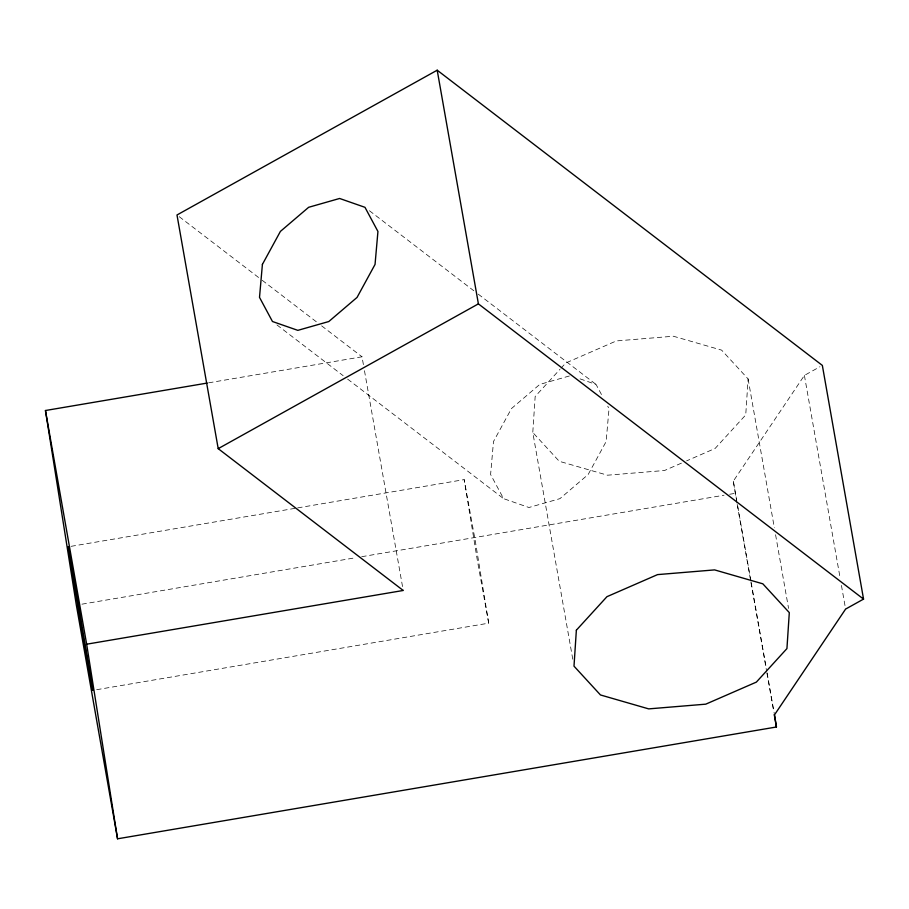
<?xml version="1.0" encoding="UTF-8"?>
<svg xmlns="http://www.w3.org/2000/svg" width="909" height="909" viewBox="0 0 909 909"><rect width="100%" height="100%" fill="white"/><g stroke="black" fill="none" stroke-linecap="round" stroke-linejoin="round"><path stroke-width="0.68" stroke-dasharray="4.54 3.41" d="M572.772 659.207L532.788 432.491L535.162 396.506L560.012 369.281M560.967 368.236L565.75 362.998L616.347 340.932L673.399 336.228L721.632 350.135L748.107 378.939L745.732 414.924L715.144 448.432L686.602 460.874M736.96 503.052L733.313 481.156L804.397 375.406L819.952 366.747M681.42 463.147L664.547 470.498L607.496 475.202L559.262 461.295L532.788 432.491M569.352 375.985L539.741 384.427L511.483 408.55L493.496 441.524L490.599 474.498L503.575 498.643L528.936 507.495L559.887 498.666L588.146 474.543L606.133 441.569L609.03 408.596L607.735 406.187M208.615 382.825L362.021 356.794L363.486 365.145M71.072 546.332L296.3 508.12M297.697 507.881L464.169 479.622L475.339 541.332L488.701 623.165L95.604 689.874M81.946 604.178L356.135 557.649M361.737 556.694L724.053 495.212M729.643 494.269L735.245 493.314M580.044 378.871L596.065 384.45L602.553 396.529M369.463 210.763L473.782 290.732M478.27 294.164L596.065 384.45M179.243 216.694L261.099 279.438M262.224 280.302L317.161 322.411M321.65 325.854L362.021 356.794M276.961 324.945L343.147 375.678M347.636 379.121L503.575 498.643M488.701 623.165L477.532 561.455L464.169 479.622M804.397 375.406L840.211 578.476M841.439 585.43L845.609 609.075M748.107 378.939L774.343 527.777M775.57 534.731L788.569 608.451M733.313 481.156L736.745 500.62M737.722 506.188L750.97 581.294M751.209 582.692L766.173 667.536M767.151 673.103L774.263 713.44M737.199 504.438L750.698 580.942M750.936 582.328L766.639 671.353M766.878 672.74L773.752 711.69M364.475 370.702L403.221 590.475"/><path stroke-width="1.36" d="M437.195 70.198L176.994 214.978L218.205 448.648L403.221 590.475L86.65 644.197L117.556 838.802L776.445 726.995L774.513 714.826L845.609 609.075L863.55 599.099L822.35 365.418L437.195 70.198L478.395 303.867L863.55 599.099M218.205 448.648L478.395 303.867M117.556 838.802L76.356 605.133L45.45 410.516L207.218 383.064M774.241 714.474L776.445 726.995M45.45 410.516L86.65 644.197M576.363 630.187L573.999 666.161L600.474 694.965L648.696 708.884L705.748 704.168L756.356 682.114L786.933 648.594L789.307 612.621L762.833 583.817L714.61 569.898L657.548 574.613L606.951 596.679L576.363 630.187M262.406 264.394L259.508 297.368L272.473 321.513L297.834 330.353L328.797 321.536L357.055 297.413L375.042 264.439L377.939 231.465L364.975 207.32L339.614 198.469L308.651 207.297L280.392 231.42L262.406 264.394M69.368 551.399L68.277 546.809L81.64 628.642L92.798 690.351L69.368 551.399"/></g></svg>
